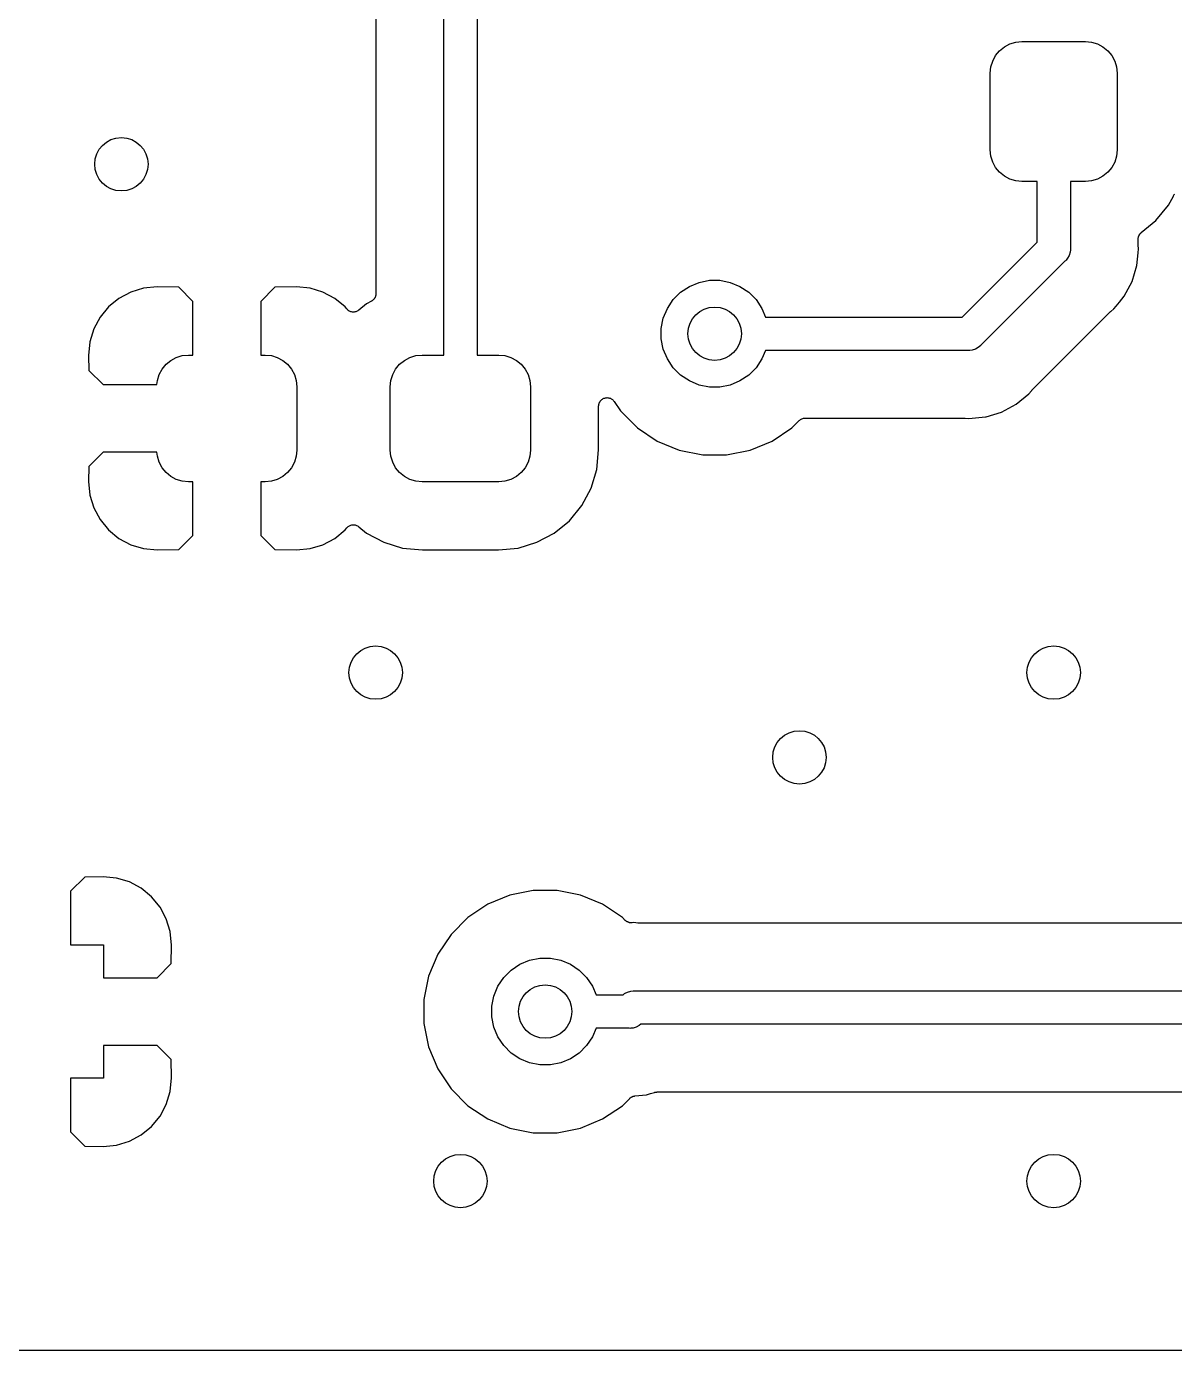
# Model space of a CAD drawing. Extents: x 1 to 139, y -76 to -1.
# Drawn here: x 29.77 to 38.37, y -75.56 to -65.64 of the extents above; entities that cross this region are included whole.
import ezdxf

# ---------------------------------------------------------------- set-up
doc = ezdxf.new("R2010")
doc.units = 0
doc.header["$MEASUREMENT"] = 0
doc.layers.add('BLACK', color=7, linetype='CONTINUOUS')

msp = doc.modelspace()

# ---------------------------------------------------------------- linework, layer by layer
at = {"layer": 'BLACK', "linetype": 'CONTINUOUS'}
for p, q in [((32.895, -68.105), (32.895, -64.6748)), ((33.145, -64.6748), (33.145, -68.105)), ((32.387, -65.059), (32.387, -67.6451)), ((37.0956, -65.795), (37.1366, -65.7731)), ((37.1366, -65.7731), (37.1812, -65.7596)), ((37.1812, -65.7596), (37.2275, -65.755)), ((37.2275, -65.755), (37.7025, -65.755)), ((37.7025, -65.755), (37.7488, -65.7596)), ((37.7488, -65.7596), (37.7934, -65.7731)), ((37.7934, -65.7731), (37.8344, -65.795)), ((37.0081, -65.9016), (37.03, -65.8606)), ((37.03, -65.8606), (37.0596, -65.8246)), ((37.0596, -65.8246), (37.0956, -65.795)), ((37.8344, -65.795), (37.8704, -65.8246)), ((37.8704, -65.8246), (37.9, -65.8606)), ((37.9, -65.8606), (37.9219, -65.9016)), ((36.99, -65.9925), (36.9946, -65.9462)), ((36.9946, -65.9462), (37.0081, -65.9016)), ((37.9219, -65.9016), (37.9354, -65.9462)), ((37.9354, -65.9462), (37.94, -65.9925)), ((36.99, -66.5675), (36.99, -65.9925)), ((37.94, -65.9925), (37.94, -66.5675)), ((36.9946, -66.6138), (36.99, -66.5675)), ((37.94, -66.5675), (37.9354, -66.6138)), ((37.0081, -66.6584), (36.9946, -66.6138)), ((37.03, -66.6994), (37.0081, -66.6584)), ((37.9219, -66.6584), (37.9, -66.6994)), ((37.9354, -66.6138), (37.9219, -66.6584)), ((37.0596, -66.7354), (37.03, -66.6994)), ((37.0956, -66.765), (37.0596, -66.7354)), ((37.1366, -66.7869), (37.0956, -66.765)), ((37.8344, -66.765), (37.7934, -66.7869)), ((37.8704, -66.7354), (37.8344, -66.765)), ((37.9, -66.6994), (37.8704, -66.7354)), ((37.1812, -66.8004), (37.1366, -66.7869)), ((37.2275, -66.805), (37.1812, -66.8004)), ((37.34, -66.805), (37.2275, -66.805)), ((37.34, -67.2582), (37.34, -66.805)), ((37.7025, -66.805), (37.59, -66.805)), ((37.59, -66.805), (37.59, -67.3039)), ((37.7488, -66.8004), (37.7025, -66.805)), ((37.7934, -66.7869), (37.7488, -66.8004)), ((38.3244, -66.983), (38.3615, -66.9136)), ((38.3615, -66.9136), (38.3618, -66.9131)), ((38.3618, -66.9131), (38.3619, -66.9129)), ((38.3618, -66.9131), (38.3618, -66.9131)), ((38.3618, -66.9131), (38.3618, -66.9131)), ((38.3619, -66.9129), (38.3654, -66.9079)), ((38.3654, -66.9079), (38.3688, -66.9029)), ((38.3688, -66.9029), (38.3689, -66.9028)), ((38.3689, -66.9027), (38.3732, -66.8985)), ((38.3689, -66.9028), (38.3689, -66.9027)), ((38.2314, -67.0964), (38.3244, -66.983)), ((38.1212, -67.1868), (38.2314, -67.0964)), ((36.7782, -67.82), (37.34, -67.2582)), ((38.098, -67.235), (38.0983, -67.2322)), ((38.098, -67.2359), (38.098, -67.235)), ((38.098, -67.2758), (38.098, -67.2359)), ((38.0983, -67.2294), (38.099, -67.2261)), ((38.0983, -67.2322), (38.0983, -67.2294)), ((38.099, -67.2261), (38.0994, -67.2227)), ((38.0994, -67.2227), (38.1002, -67.22)), ((38.1002, -67.22), (38.1008, -67.2173)), ((38.1008, -67.2173), (38.1021, -67.2141)), ((38.1021, -67.2141), (38.1031, -67.2109)), ((38.1031, -67.2109), (38.1045, -67.2084)), ((38.1045, -67.2084), (38.1056, -67.2059)), ((38.1056, -67.2059), (38.1075, -67.203)), ((38.1075, -67.203), (38.1091, -67.2)), ((38.1091, -67.2), (38.1109, -67.1979)), ((38.1109, -67.1979), (38.1124, -67.1956)), ((38.1124, -67.1956), (38.1149, -67.1931)), ((38.1149, -67.1931), (38.1171, -67.1905)), ((38.1171, -67.1905), (38.1192, -67.1888)), ((38.1192, -67.1888), (38.1212, -67.1868)), ((37.581, -67.3581), (37.5694, -67.3798)), ((37.5882, -67.3345), (37.581, -67.3581)), ((37.5883, -67.3334), (37.5882, -67.3345)), ((37.59, -67.3161), (37.5883, -67.3334)), ((37.59, -67.3039), (37.5906, -67.31)), ((37.5906, -67.31), (37.59, -67.3161)), ((37.59, -67.3161), (37.59, -67.3161)), ((38.0888, -67.4341), (38.0983, -67.338)), ((38.0983, -67.2784), (38.098, -67.2758)), ((38.0982, -67.2811), (38.0983, -67.2784)), ((38.0983, -67.282), (38.0982, -67.2811)), ((38.1011, -67.31), (38.0983, -67.282)), ((38.0983, -67.338), (38.1011, -67.31)), ((38.0983, -67.338), (38.0983, -67.338)), ((37.5491, -67.4027), (36.9227, -68.029)), ((37.5538, -67.3988), (37.5491, -67.4027)), ((37.5577, -67.3941), (37.5538, -67.3988)), ((37.5694, -67.3798), (37.5577, -67.3941)), ((37.5577, -67.3941), (37.5577, -67.3941)), ((38.0526, -67.5534), (38.0888, -67.4341)), ((34.7355, -67.5905), (34.8083, -67.5604)), ((34.8083, -67.5604), (34.8856, -67.545)), ((34.8856, -67.545), (34.9644, -67.545)), ((34.9644, -67.545), (35.0417, -67.5604)), ((35.0417, -67.5604), (35.1145, -67.5905)), ((37.9939, -67.6634), (38.0526, -67.5534)), ((30.5497, -67.6334), (30.4614, -67.6806)), ((30.6454, -67.6043), (30.5497, -67.6334)), ((30.7477, -67.5943), (30.6454, -67.6043)), ((30.9099, -67.5966), (30.7477, -67.5943)), ((31.016, -67.7027), (30.9099, -67.5966)), ((31.6301, -67.5966), (31.524, -67.7027)), ((31.7923, -67.5943), (31.6301, -67.5966)), ((31.8946, -67.6043), (31.7923, -67.5943)), ((31.9903, -67.6334), (31.8946, -67.6043)), ((32.0786, -67.6806), (31.9903, -67.6334)), ((32.3829, -67.6669), (32.3819, -67.6701)), ((32.3842, -67.6637), (32.3829, -67.6669)), ((32.3848, -67.661), (32.3842, -67.6637)), ((32.3856, -67.6583), (32.3848, -67.661)), ((32.386, -67.6549), (32.3856, -67.6583)), ((32.3867, -67.6516), (32.386, -67.6549)), ((32.387, -67.646), (32.3867, -67.6488)), ((32.3867, -67.6488), (32.3867, -67.6516)), ((32.387, -67.6451), (32.387, -67.646)), ((34.6143, -67.69), (34.67, -67.6343)), ((34.67, -67.6343), (34.7355, -67.5905)), ((35.1145, -67.5905), (35.18, -67.6343)), ((35.18, -67.6343), (35.2357, -67.69)), ((37.9574, -67.7078), (37.9939, -67.6634)), ((30.3841, -67.7441), (30.3206, -67.8214)), ((30.4614, -67.6806), (30.3841, -67.7441)), ((31.016, -68.105), (31.016, -67.7027)), ((31.524, -67.7027), (31.524, -68.105)), ((32.1559, -67.7441), (32.0786, -67.6806)), ((32.169, -67.7599), (32.1559, -67.7441)), ((32.1733, -67.7642), (32.169, -67.7599)), ((32.1774, -67.7684), (32.1733, -67.7642)), ((32.1776, -67.7685), (32.1774, -67.7684)), ((32.1777, -67.7687), (32.1776, -67.7685)), ((32.317, -67.7206), (32.2583, -67.7687)), ((32.3534, -67.7011), (32.317, -67.7206)), ((32.3558, -67.6995), (32.3534, -67.7011)), ((32.3583, -67.6982), (32.3558, -67.6995)), ((32.3609, -67.6961), (32.3583, -67.6982)), ((32.3637, -67.6942), (32.3609, -67.6961)), ((32.3657, -67.6922), (32.3637, -67.6942)), ((32.3679, -67.6905), (32.3657, -67.6922)), ((32.3701, -67.6879), (32.3679, -67.6905)), ((32.3725, -67.6855), (32.3701, -67.6879)), ((32.3741, -67.6831), (32.3725, -67.6855)), ((32.3759, -67.681), (32.3741, -67.6831)), ((32.3775, -67.678), (32.3759, -67.681)), ((32.3794, -67.6752), (32.3775, -67.678)), ((32.3805, -67.6726), (32.3794, -67.6752)), ((32.3819, -67.6701), (32.3805, -67.6726)), ((34.5404, -67.8283), (34.5705, -67.7555)), ((34.5705, -67.7555), (34.6143, -67.69)), ((35.2357, -67.69), (35.2795, -67.7555)), ((35.2795, -67.7555), (35.3062, -67.82)), ((37.893, -67.7776), (37.9148, -67.7598)), ((37.9148, -67.7598), (37.9326, -67.738)), ((37.9326, -67.738), (37.9327, -67.7379)), ((37.9327, -67.7379), (37.9574, -67.7078)), ((30.3206, -67.8214), (30.2734, -67.9097)), ((32.1828, -67.772), (32.1777, -67.7687)), ((32.1876, -67.7754), (32.1828, -67.772)), ((32.1878, -67.7754), (32.1876, -67.7754)), ((32.188, -67.7756), (32.1878, -67.7754)), ((32.1935, -67.7778), (32.188, -67.7756)), ((32.199, -67.7802), (32.1935, -67.7778)), ((32.1993, -67.7803), (32.199, -67.7802)), ((32.1995, -67.7803), (32.1993, -67.7803)), ((32.2052, -67.7815), (32.1995, -67.7803)), ((32.2112, -67.7827), (32.2052, -67.7815)), ((32.2114, -67.7828), (32.2112, -67.7827)), ((32.2116, -67.7828), (32.2114, -67.7828)), ((32.2175, -67.7828), (32.2116, -67.7828)), ((32.2236, -67.7829), (32.2175, -67.7828)), ((32.2238, -67.7828), (32.2236, -67.7829)), ((32.224, -67.7828), (32.2238, -67.7828)), ((32.2299, -67.7817), (32.224, -67.7828)), ((32.2357, -67.7806), (32.2299, -67.7817)), ((32.2359, -67.7805), (32.2357, -67.7806)), ((32.2362, -67.7805), (32.2359, -67.7805)), ((32.2417, -67.7782), (32.2362, -67.7805)), ((32.2472, -67.776), (32.2417, -67.7782)), ((32.2474, -67.7759), (32.2472, -67.776)), ((32.2476, -67.7758), (32.2474, -67.7759)), ((32.2527, -67.7725), (32.2476, -67.7758)), ((32.2576, -67.7693), (32.2527, -67.7725)), ((32.258, -67.769), (32.2576, -67.7693)), ((32.2583, -67.7687), (32.258, -67.769)), ((32.258, -67.769), (32.258, -67.769)), ((32.258, -67.769), (32.258, -67.769)), ((34.525, -67.9056), (34.5404, -67.8283)), ((35.3062, -67.82), (36.7782, -67.82)), ((37.3018, -68.3684), (37.8884, -67.7818)), ((37.8884, -67.7818), (37.889, -67.7812)), ((37.889, -67.7812), (37.8911, -67.7795)), ((37.8911, -67.7795), (37.893, -67.7776)), ((30.2734, -67.9097), (30.2443, -68.0054)), ((34.525, -67.9844), (34.525, -67.9056)), ((30.2443, -68.0054), (30.2343, -68.1075)), ((34.5404, -68.0617), (34.525, -67.9844)), ((34.5705, -68.1345), (34.5404, -68.0617)), ((36.8781, -68.061), (36.8545, -68.0682)), ((36.8998, -68.0494), (36.8781, -68.061)), ((36.9188, -68.0338), (36.8998, -68.0494)), ((36.9227, -68.029), (36.9188, -68.0338)), ((30.2343, -68.1075), (30.2365, -68.2198)), ((30.8146, -68.1746), (30.8506, -68.145)), ((30.8506, -68.145), (30.8916, -68.1231)), ((30.8916, -68.1231), (30.9362, -68.1096)), ((30.9362, -68.1096), (30.9825, -68.105)), ((30.9825, -68.105), (31.016, -68.105)), ((31.524, -68.105), (31.5575, -68.105)), ((31.5575, -68.105), (31.6038, -68.1096)), ((31.6038, -68.1096), (31.6484, -68.1231)), ((31.6484, -68.1231), (31.6894, -68.145)), ((31.6894, -68.145), (31.7254, -68.1746)), ((32.5646, -68.1746), (32.6006, -68.145)), ((32.6006, -68.145), (32.6416, -68.1231)), ((32.6416, -68.1231), (32.6862, -68.1096)), ((32.6862, -68.1096), (32.7325, -68.105)), ((32.7325, -68.105), (32.895, -68.105)), ((33.145, -68.105), (33.3075, -68.105)), ((33.3075, -68.105), (33.3538, -68.1096)), ((33.3538, -68.1096), (33.3984, -68.1231)), ((33.3984, -68.1231), (33.4394, -68.145)), ((33.4394, -68.145), (33.4754, -68.1746)), ((34.6143, -68.2), (34.5705, -68.1345)), ((35.2795, -68.1345), (35.2357, -68.2)), ((35.3062, -68.07), (35.2795, -68.1345)), ((36.8239, -68.07), (35.3062, -68.07)), ((36.83, -68.0706), (36.8239, -68.07)), ((36.8361, -68.07), (36.83, -68.0706)), ((36.8545, -68.0682), (36.8361, -68.07)), ((36.8361, -68.07), (36.8361, -68.07)), ((30.2365, -68.2198), (30.3427, -68.326)), ((30.7496, -68.2962), (30.7631, -68.2516)), ((30.7631, -68.2516), (30.785, -68.2106)), ((30.785, -68.2106), (30.8146, -68.1746)), ((31.7254, -68.1746), (31.755, -68.2106)), ((31.755, -68.2106), (31.7769, -68.2516)), ((31.7769, -68.2516), (31.7904, -68.2962)), ((32.4996, -68.2962), (32.5131, -68.2516)), ((32.5131, -68.2516), (32.535, -68.2106)), ((32.535, -68.2106), (32.5646, -68.1746)), ((33.4754, -68.1746), (33.505, -68.2106)), ((33.505, -68.2106), (33.5269, -68.2516)), ((33.5269, -68.2516), (33.5404, -68.2962)), ((34.67, -68.2557), (34.6143, -68.2)), ((34.7355, -68.2995), (34.67, -68.2557)), ((35.18, -68.2557), (35.1145, -68.2995)), ((35.2357, -68.2), (35.18, -68.2557)), ((30.3427, -68.326), (30.7466, -68.326)), ((30.7466, -68.326), (30.7496, -68.2962)), ((31.7904, -68.2962), (31.795, -68.3425)), ((31.795, -68.3425), (31.795, -68.8175)), ((32.495, -68.3425), (32.4996, -68.2962)), ((32.495, -68.8175), (32.495, -68.3425)), ((33.5404, -68.2962), (33.545, -68.3425)), ((33.545, -68.3425), (33.545, -68.8175)), ((34.8083, -68.3296), (34.7355, -68.2995)), ((34.8856, -68.345), (34.8083, -68.3296)), ((34.9644, -68.345), (34.8856, -68.345)), ((35.0417, -68.3296), (34.9644, -68.345)), ((35.1145, -68.2995), (35.0417, -68.3296)), ((34.059, -68.4686), (34.0608, -68.4629)), ((34.0608, -68.4629), (34.0609, -68.4629)), ((34.0609, -68.4628), (34.0638, -68.4575)), ((34.0609, -68.4629), (34.0609, -68.4628)), ((34.0638, -68.4575), (34.0668, -68.452)), ((34.0668, -68.452), (34.0669, -68.4519)), ((34.0668, -68.452), (34.0668, -68.452)), ((34.0669, -68.4519), (34.0709, -68.4472)), ((34.0709, -68.4472), (34.0747, -68.4425)), ((34.0747, -68.4425), (34.0748, -68.4425)), ((34.0748, -68.4424), (34.0799, -68.4383)), ((34.0748, -68.4425), (34.0748, -68.4424)), ((34.0799, -68.4383), (34.0844, -68.4347)), ((34.0844, -68.4347), (34.0844, -68.4347)), ((34.0844, -68.4347), (34.0845, -68.4347)), ((34.0845, -68.4347), (34.0901, -68.4317)), ((34.0901, -68.4317), (34.0953, -68.429)), ((34.0953, -68.429), (34.0954, -68.429)), ((34.0954, -68.429), (34.0955, -68.4289)), ((34.0955, -68.4289), (34.1016, -68.4271)), ((34.1016, -68.4271), (34.1072, -68.4254)), ((34.1072, -68.4254), (34.1073, -68.4254)), ((34.1073, -68.4254), (34.1074, -68.4254)), ((34.1074, -68.4254), (34.1134, -68.4249)), ((34.1134, -68.4249), (34.1195, -68.4243)), ((34.1195, -68.4243), (34.1196, -68.4243)), ((34.1196, -68.4243), (34.1197, -68.4243)), ((34.1197, -68.4243), (34.1256, -68.4249)), ((34.1256, -68.4249), (34.1319, -68.4256)), ((34.1319, -68.4256), (34.1319, -68.4256)), ((34.1319, -68.4256), (34.132, -68.4256)), ((34.132, -68.4256), (34.1379, -68.4274)), ((34.1379, -68.4274), (34.1437, -68.4292)), ((34.1437, -68.4292), (34.1438, -68.4292)), ((34.1438, -68.4292), (34.1439, -68.4292)), ((34.1439, -68.4292), (34.1491, -68.4321)), ((34.1491, -68.4321), (34.1546, -68.4351)), ((34.1546, -68.4351), (34.1547, -68.4351)), ((34.1547, -68.4351), (34.1548, -68.4351)), ((34.1548, -68.4351), (34.1594, -68.439)), ((34.1594, -68.439), (34.1642, -68.4429)), ((34.1642, -68.4429), (34.1643, -68.443)), ((34.1643, -68.443), (34.1643, -68.443)), ((34.1643, -68.443), (34.168, -68.4475)), ((34.168, -68.4475), (34.1721, -68.4525)), ((34.1721, -68.4525), (34.2197, -68.5238)), ((37.1834, -68.4739), (37.2798, -68.3948)), ((37.2798, -68.3948), (37.2976, -68.373)), ((37.2976, -68.373), (37.2982, -68.3723)), ((37.2982, -68.3723), (37.3001, -68.3705)), ((37.3001, -68.3705), (37.3018, -68.3684)), ((34.0558, -68.4869), (34.0565, -68.4807)), ((34.0558, -68.4871), (34.0558, -68.4869)), ((34.0558, -68.4878), (34.0558, -68.4871)), ((34.0558, -68.4871), (34.0558, -68.4871)), ((34.0558, -68.4871), (34.0558, -68.4871)), ((34.0558, -68.8144), (34.0558, -68.4878)), ((34.0565, -68.4807), (34.0571, -68.4747)), ((34.0571, -68.4747), (34.0572, -68.4746)), ((34.0571, -68.4747), (34.0571, -68.4747)), ((34.0572, -68.4746), (34.059, -68.4686)), ((34.2197, -68.5238), (34.3462, -68.6503)), ((36.9595, -68.5672), (37.0734, -68.5326)), ((37.0734, -68.5326), (37.1834, -68.4739)), ((34.3462, -68.6503), (34.4949, -68.7497)), ((35.3551, -68.7497), (35.5038, -68.6503)), ((35.5038, -68.6503), (35.5575, -68.5966)), ((35.5575, -68.5966), (35.5577, -68.5964)), ((35.5577, -68.5964), (35.5581, -68.596)), ((35.5577, -68.5964), (35.5577, -68.5964)), ((35.5577, -68.5964), (35.5577, -68.5964)), ((35.5581, -68.596), (35.5628, -68.5923)), ((35.5628, -68.5923), (35.5673, -68.5886)), ((35.5673, -68.5886), (35.5676, -68.5885)), ((35.5676, -68.5885), (35.5678, -68.5882)), ((35.5678, -68.5882), (35.573, -68.5856)), ((35.573, -68.5856), (35.5782, -68.5828)), ((35.5782, -68.5828), (35.5785, -68.5827)), ((35.5785, -68.5827), (35.5788, -68.5825)), ((35.5788, -68.5825), (35.5845, -68.5809)), ((35.5845, -68.5809), (35.5901, -68.5792)), ((35.5901, -68.5792), (35.5904, -68.5792)), ((35.5904, -68.5792), (35.5907, -68.5791)), ((35.5907, -68.5791), (35.5966, -68.5786)), ((35.5966, -68.5786), (35.6024, -68.578)), ((35.6024, -68.578), (36.7958, -68.578)), ((36.7958, -68.578), (36.7967, -68.578)), ((36.7967, -68.578), (36.7993, -68.5783)), ((36.7993, -68.5783), (36.802, -68.5783)), ((36.802, -68.5783), (36.83, -68.5811)), ((36.83, -68.5811), (36.9541, -68.5688)), ((36.9541, -68.5688), (36.9595, -68.5672)), ((34.4949, -68.7497), (34.6601, -68.8181)), ((35.1899, -68.8181), (35.3551, -68.7497)), ((30.3427, -68.834), (30.2365, -68.9402)), ((30.7466, -68.834), (30.3427, -68.834)), ((30.7496, -68.8638), (30.7466, -68.834)), ((31.795, -68.8175), (31.7904, -68.8638)), ((32.4996, -68.8638), (32.495, -68.8175)), ((33.545, -68.8175), (33.5404, -68.8638)), ((34.0411, -68.9634), (34.0558, -68.8144)), ((34.6601, -68.8181), (34.8356, -68.853)), ((34.8356, -68.853), (35.0144, -68.853)), ((35.0144, -68.853), (35.1899, -68.8181)), ((30.2365, -68.9402), (30.2343, -69.0525)), ((30.7631, -68.9084), (30.7496, -68.8638)), ((30.785, -68.9494), (30.7631, -68.9084)), ((30.8146, -68.9854), (30.785, -68.9494)), ((31.755, -68.9494), (31.7254, -68.9854)), ((31.7769, -68.9084), (31.755, -68.9494)), ((31.7904, -68.8638), (31.7769, -68.9084)), ((32.5131, -68.9084), (32.4996, -68.8638)), ((32.535, -68.9494), (32.5131, -68.9084)), ((32.5646, -68.9854), (32.535, -68.9494)), ((33.505, -68.9494), (33.4754, -68.9854)), ((33.5269, -68.9084), (33.505, -68.9494)), ((33.5404, -68.8638), (33.5269, -68.9084)), ((30.2343, -69.0525), (30.2443, -69.1546)), ((30.8506, -69.015), (30.8146, -68.9854)), ((30.8916, -69.0369), (30.8506, -69.015)), ((30.9362, -69.0504), (30.8916, -69.0369)), ((30.9825, -69.055), (30.9362, -69.0504)), ((31.016, -69.055), (30.9825, -69.055)), ((31.016, -69.4573), (31.016, -69.055)), ((31.5575, -69.055), (31.524, -69.055)), ((31.524, -69.055), (31.524, -69.4573)), ((31.6038, -69.0504), (31.5575, -69.055)), ((31.6484, -69.0369), (31.6038, -69.0504)), ((31.6894, -69.015), (31.6484, -69.0369)), ((31.7254, -68.9854), (31.6894, -69.015)), ((32.6006, -69.015), (32.5646, -68.9854)), ((32.6416, -69.0369), (32.6006, -69.015)), ((32.6862, -69.0504), (32.6416, -69.0369)), ((32.7325, -69.055), (32.6862, -69.0504)), ((33.3075, -69.055), (32.7325, -69.055)), ((33.3538, -69.0504), (33.3075, -69.055)), ((33.3984, -69.0369), (33.3538, -69.0504)), ((33.4394, -69.015), (33.3984, -69.0369)), ((33.4754, -68.9854), (33.4394, -69.015)), ((33.9985, -69.1037), (34.0411, -68.9634)), ((30.2443, -69.1546), (30.2734, -69.2503)), ((33.9294, -69.233), (33.9985, -69.1037)), ((30.2734, -69.2503), (30.3206, -69.3386)), ((33.8364, -69.3464), (33.9294, -69.233)), ((30.3206, -69.3386), (30.3841, -69.4159)), ((33.723, -69.4394), (33.8364, -69.3464)), ((30.3841, -69.4159), (30.4614, -69.4794)), ((32.0786, -69.4794), (32.1559, -69.4159)), ((32.1559, -69.4159), (32.169, -69.4001)), ((32.169, -69.4001), (32.1692, -69.3998)), ((32.1692, -69.3998), (32.1693, -69.3997)), ((32.1692, -69.3998), (32.1692, -69.3998)), ((32.1693, -69.3997), (32.1695, -69.3994)), ((32.1695, -69.3994), (32.1738, -69.3953)), ((32.1738, -69.3953), (32.1781, -69.391)), ((32.1781, -69.391), (32.1783, -69.3909)), ((32.1783, -69.3909), (32.1784, -69.3908)), ((32.1784, -69.3908), (32.1834, -69.3875)), ((32.1834, -69.3875), (32.1884, -69.3842)), ((32.1884, -69.3842), (32.1886, -69.3841)), ((32.1886, -69.3841), (32.1888, -69.384)), ((32.1888, -69.384), (32.1943, -69.3818)), ((32.1943, -69.3818), (32.1999, -69.3795)), ((32.1999, -69.3795), (32.2001, -69.3795)), ((32.2001, -69.3795), (32.2003, -69.3794)), ((32.2003, -69.3794), (32.2062, -69.3783)), ((32.2062, -69.3783), (32.212, -69.3772)), ((32.212, -69.3772), (32.2123, -69.3772)), ((32.2123, -69.3772), (32.2125, -69.3771)), ((32.2125, -69.3771), (32.2186, -69.3772)), ((32.2186, -69.3772), (32.2244, -69.3772)), ((32.2244, -69.3772), (32.2246, -69.3772)), ((32.2246, -69.3772), (32.2249, -69.3772)), ((32.2249, -69.3772), (32.2308, -69.3785)), ((32.2308, -69.3785), (32.2366, -69.3796)), ((32.2366, -69.3796), (32.2368, -69.3797)), ((32.2368, -69.3797), (32.237, -69.3798)), ((32.237, -69.3798), (32.2425, -69.3821)), ((32.2425, -69.3821), (32.248, -69.3844)), ((32.248, -69.3844), (32.2482, -69.3845)), ((32.2482, -69.3845), (32.2484, -69.3846)), ((32.2484, -69.3846), (32.2534, -69.388)), ((32.2534, -69.388), (32.2583, -69.3913)), ((32.2583, -69.3913), (32.317, -69.4394)), ((32.317, -69.4394), (32.4463, -69.5085)), ((33.5937, -69.5085), (33.723, -69.4394)), ((30.4614, -69.4794), (30.5497, -69.5266)), ((30.5497, -69.5266), (30.6454, -69.5556)), ((30.9099, -69.5634), (31.016, -69.4573)), ((31.524, -69.4573), (31.6301, -69.5634)), ((31.8946, -69.5556), (31.9903, -69.5266)), ((31.9903, -69.5266), (32.0786, -69.4794)), ((32.4463, -69.5085), (32.5866, -69.5511)), ((32.5866, -69.5511), (32.7356, -69.5658)), ((33.3044, -69.5658), (33.4534, -69.5511)), ((33.4534, -69.5511), (33.5937, -69.5085)), ((30.6454, -69.5556), (30.7477, -69.5657)), ((30.7477, -69.5657), (30.9099, -69.5634)), ((31.6301, -69.5634), (31.7923, -69.5657)), ((31.7923, -69.5657), (31.8946, -69.5556)), ((32.7356, -69.5658), (33.3044, -69.5658)), ((30.2051, -72.0166), (30.099, -72.1227)), ((30.3424, -72.0143), (30.2051, -72.0166)), ((30.4446, -72.0243), (30.3424, -72.0143)), ((30.5403, -72.0534), (30.4446, -72.0243)), ((30.099, -72.1227), (30.099, -72.525)), ((30.6286, -72.1006), (30.5403, -72.0534)), ((30.7059, -72.1641), (30.6286, -72.1006)), ((33.5656, -72.117), (33.3901, -72.1519)), ((33.7444, -72.117), (33.5656, -72.117)), ((33.9199, -72.1519), (33.7444, -72.117)), ((30.7694, -72.2414), (30.7059, -72.1641)), ((33.2249, -72.2203), (33.0762, -72.3197)), ((33.3901, -72.1519), (33.2249, -72.2203)), ((34.0851, -72.2203), (33.9199, -72.1519)), ((34.2338, -72.3197), (34.0851, -72.2203)), ((30.8166, -72.3297), (30.7694, -72.2414)), ((30.8456, -72.4254), (30.8166, -72.3297)), ((33.0762, -72.3197), (32.9497, -72.4462)), ((34.2557, -72.3416), (34.2338, -72.3197)), ((30.8557, -72.5276), (30.8456, -72.4254)), ((34.2578, -72.3433), (34.2557, -72.3416)), ((34.2598, -72.3453), (34.2578, -72.3433)), ((34.2626, -72.3473), (34.2598, -72.3453)), ((34.2653, -72.3494), (34.2626, -72.3473)), ((34.2677, -72.3508), (34.2653, -72.3494)), ((34.27, -72.3523), (34.2677, -72.3508)), ((34.2732, -72.3537), (34.27, -72.3523)), ((34.2762, -72.3553), (34.2732, -72.3537)), ((34.2789, -72.3561), (34.2762, -72.3553)), ((34.2814, -72.3572), (34.2789, -72.3561)), ((34.2848, -72.3579), (34.2814, -72.3572)), ((34.288, -72.3589), (34.2848, -72.3579)), ((34.2908, -72.3592), (34.288, -72.3589)), ((34.2935, -72.3598), (34.2908, -72.3592)), ((34.297, -72.3598), (34.2935, -72.3598)), ((34.3004, -72.3602), (34.297, -72.3598)), ((34.3031, -72.3599), (34.3004, -72.3602)), ((34.3059, -72.36), (34.3031, -72.3599)), ((34.3068, -72.3599), (34.3059, -72.36)), ((34.3204, -72.3585), (34.3068, -72.3599)), ((34.3484, -72.3613), (34.3204, -72.3585)), ((34.3511, -72.3613), (34.3484, -72.3613)), ((34.3537, -72.3616), (34.3511, -72.3613)), ((34.3546, -72.3616), (34.3537, -72.3616)), ((47.1507, -72.3616), (34.3546, -72.3616)), ((30.099, -72.525), (30.345, -72.525)), ((30.345, -72.525), (30.345, -72.771)), ((30.8534, -72.6649), (30.8557, -72.5276)), ((32.9497, -72.4462), (32.8503, -72.5949)), ((32.8503, -72.5949), (32.7819, -72.7601)), ((33.5383, -72.6404), (33.6156, -72.625)), ((33.6156, -72.625), (33.6944, -72.625)), ((33.6944, -72.625), (33.7717, -72.6404)), ((30.7473, -72.771), (30.8534, -72.6649)), ((33.3443, -72.77), (33.4, -72.7143)), ((33.4, -72.7143), (33.4655, -72.6705)), ((33.4655, -72.6705), (33.5383, -72.6404)), ((33.7717, -72.6404), (33.8445, -72.6705)), ((33.8445, -72.6705), (33.91, -72.7143)), ((33.91, -72.7143), (33.9657, -72.77)), ((30.345, -72.771), (30.7473, -72.771)), ((32.7819, -72.7601), (32.747, -72.9356)), ((33.3005, -72.8355), (33.3443, -72.77)), ((33.9657, -72.77), (34.0095, -72.8355)), ((33.255, -72.9856), (33.2704, -72.9083)), ((33.2704, -72.9083), (33.3005, -72.8355)), ((34.0095, -72.8355), (34.0362, -72.9)), ((34.0362, -72.9), (34.2386, -72.9)), ((34.2386, -72.9), (34.2425, -72.8968)), ((34.2425, -72.8968), (34.2506, -72.8902)), ((34.2506, -72.8902), (34.2551, -72.8878)), ((34.2551, -72.8878), (34.2723, -72.8786)), ((34.2723, -72.8786), (34.2959, -72.8714)), ((34.2959, -72.8714), (34.3143, -72.8696)), ((34.3143, -72.8696), (34.3204, -72.869)), ((34.3143, -72.8696), (34.3143, -72.8696)), ((34.3204, -72.869), (34.3265, -72.8696)), ((34.3265, -72.8696), (50.4928, -72.8696)), ((32.747, -72.9356), (32.747, -73.1144)), ((33.255, -73.0644), (33.255, -72.9856)), ((32.747, -73.1144), (32.7819, -73.2899)), ((33.2704, -73.1417), (33.255, -73.0644)), ((34.3718, -73.1196), (34.3598, -73.1294)), ((50.447, -73.1196), (34.3718, -73.1196)), ((33.3005, -73.2145), (33.2704, -73.1417)), ((33.3443, -73.28), (33.3005, -73.2145)), ((34.0095, -73.2145), (33.9657, -73.28)), ((34.0362, -73.15), (34.0095, -73.2145)), ((34.2839, -73.15), (34.0362, -73.15)), ((34.29, -73.1506), (34.2839, -73.15)), ((34.2961, -73.15), (34.29, -73.1506)), ((34.3145, -73.1482), (34.2961, -73.15)), ((34.2961, -73.15), (34.2961, -73.15)), ((34.3381, -73.141), (34.3145, -73.1482)), ((34.3598, -73.1294), (34.3381, -73.141)), ((30.345, -73.279), (30.345, -73.525)), ((30.7473, -73.279), (30.345, -73.279)), ((30.8534, -73.3851), (30.7473, -73.279)), ((32.7819, -73.2899), (32.8503, -73.4551)), ((33.4, -73.3357), (33.3443, -73.28)), ((33.9657, -73.28), (33.91, -73.3357)), ((30.8557, -73.5224), (30.8534, -73.3851)), ((33.4655, -73.3795), (33.4, -73.3357)), ((33.5383, -73.4096), (33.4655, -73.3795)), ((33.6156, -73.425), (33.5383, -73.4096)), ((33.7717, -73.4096), (33.6944, -73.425)), ((33.8445, -73.3795), (33.7717, -73.4096)), ((33.91, -73.3357), (33.8445, -73.3795)), ((30.8456, -73.6246), (30.8557, -73.5224)), ((32.8503, -73.4551), (32.9497, -73.6038)), ((33.6944, -73.425), (33.6156, -73.425)), ((30.345, -73.525), (30.099, -73.525)), ((30.099, -73.525), (30.099, -73.9273)), ((32.9497, -73.6038), (33.0762, -73.7303)), ((30.7694, -73.8086), (30.8166, -73.7203)), ((30.8166, -73.7203), (30.8456, -73.6246)), ((34.2338, -73.7303), (34.2884, -73.6757)), ((34.2884, -73.6757), (34.289, -73.6751)), ((34.289, -73.6751), (34.2912, -73.6734)), ((34.2912, -73.6734), (34.2931, -73.6714)), ((34.2931, -73.6714), (34.296, -73.6695)), ((34.296, -73.6695), (34.2987, -73.6673)), ((34.2987, -73.6673), (34.3012, -73.6661)), ((34.3012, -73.6661), (34.3035, -73.6646)), ((34.3035, -73.6646), (34.3067, -73.6632)), ((34.3067, -73.6632), (34.3097, -73.6616)), ((34.3097, -73.6616), (34.3124, -73.6609)), ((34.3124, -73.6609), (34.3149, -73.6598)), ((34.3149, -73.6598), (34.3183, -73.6592)), ((34.3183, -73.6592), (34.3216, -73.6582)), ((34.3216, -73.6582), (34.3244, -73.6579)), ((34.3244, -73.6579), (34.3271, -73.6574)), ((34.3271, -73.6574), (34.4141, -73.6488)), ((34.4141, -73.6488), (34.4446, -73.6396)), ((34.4446, -73.6396), (34.4751, -73.6303)), ((34.4751, -73.6303), (34.4759, -73.6301)), ((34.4759, -73.6301), (34.4786, -73.6296)), ((34.4786, -73.6296), (34.4812, -73.6288)), ((34.4812, -73.6288), (34.4847, -73.6285)), ((34.4847, -73.6285), (34.4881, -73.6278)), ((34.4881, -73.6278), (34.4908, -73.6279)), ((34.4908, -73.6279), (34.4935, -73.6276)), ((34.4935, -73.6276), (50.3028, -73.6276)), ((30.7059, -73.8859), (30.7694, -73.8086)), ((33.0762, -73.7303), (33.2249, -73.8297)), ((34.0851, -73.8297), (34.2338, -73.7303)), ((30.6286, -73.9494), (30.7059, -73.8859)), ((33.2249, -73.8297), (33.3901, -73.8981)), ((33.3901, -73.8981), (33.5656, -73.933)), ((33.7444, -73.933), (33.9199, -73.8981)), ((33.9199, -73.8981), (34.0851, -73.8297)), ((30.099, -73.9273), (30.2051, -74.0334)), ((30.4446, -74.0256), (30.5403, -73.9966)), ((30.5403, -73.9966), (30.6286, -73.9494)), ((33.5656, -73.933), (33.7444, -73.933)), ((30.2051, -74.0334), (30.3424, -74.0357)), ((30.3424, -74.0357), (30.4446, -74.0256)), ((104.076, -75.565), (6.16231, -75.565))]:
    msp.add_line(p, q, dxfattribs=at)
at = {"layer": 'BLACK'}
for centre in [(30.48, -66.675), (34.925, -67.945), (32.385, -70.485), (37.465, -70.485), (35.56, -71.12), (33.655, -73.025), (33.02, -74.295), (37.465, -74.295)]:
    msp.add_circle(centre, 0.2, dxfattribs=at)

doc.saveas('drawing.dxf')
